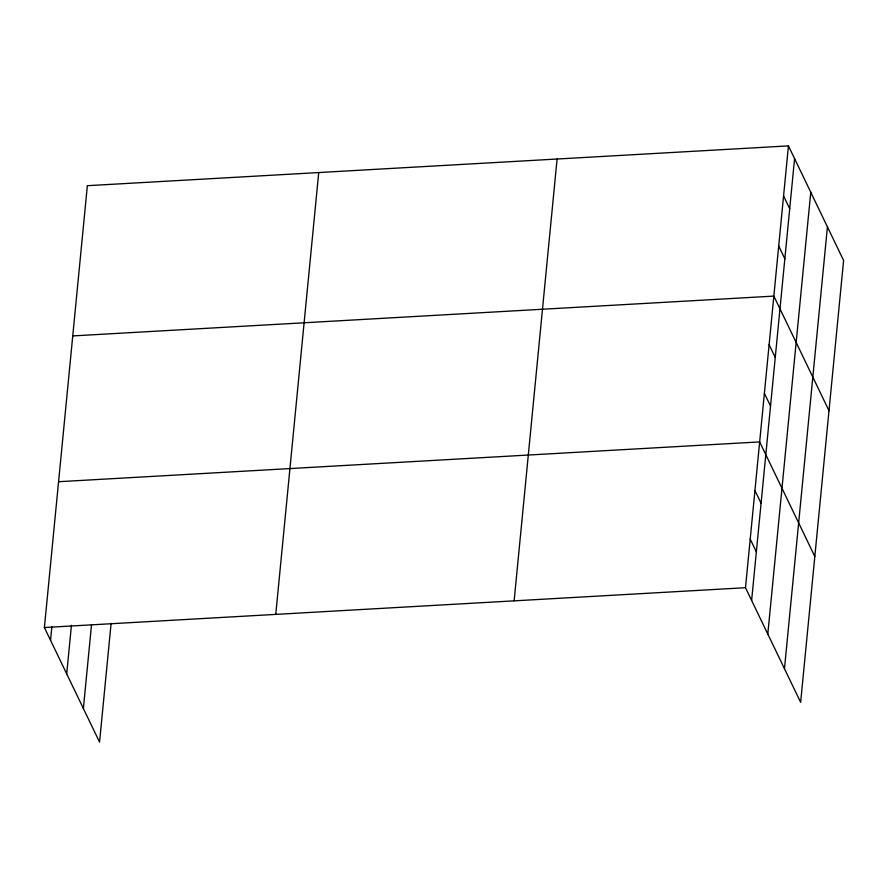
<?xml version="1.0" encoding="UTF-8"?>
<svg xmlns="http://www.w3.org/2000/svg" width="888" height="888" viewBox="0 0 888 888"><rect width="100%" height="100%" fill="white"/><g stroke="black" fill="none" stroke-linecap="round" stroke-linejoin="round"><path stroke-width="1.33" d="M111.1 623.321L99.556 742.113L44.4 627.527L87.357 185.692L788.444 145.887L843.6 260.473L800.643 702.308L745.487 587.712L788.444 145.887M50.538 640.27L51.848 626.773M66.711 673.881L71.44 625.285M83.372 708.513L91.52 624.808M275.757 614.385L318.725 172.561M514.13 600.843L557.087 159.019M751.625 600.466L794.582 158.63M767.798 634.065L810.766 192.241M784.47 668.697L827.427 226.873M72.749 335.919L773.848 296.104L828.992 410.7M58.575 481.718L759.662 441.902L814.818 556.499M44.4 627.527L745.487 587.712M783.582 195.959L789.721 208.713M778.709 246.032L784.848 258.785M769.119 344.699L775.257 357.453M764.39 393.306L770.529 406.06M754.944 490.509L761.083 503.263M750.216 539.105L756.354 551.859"/></g></svg>
